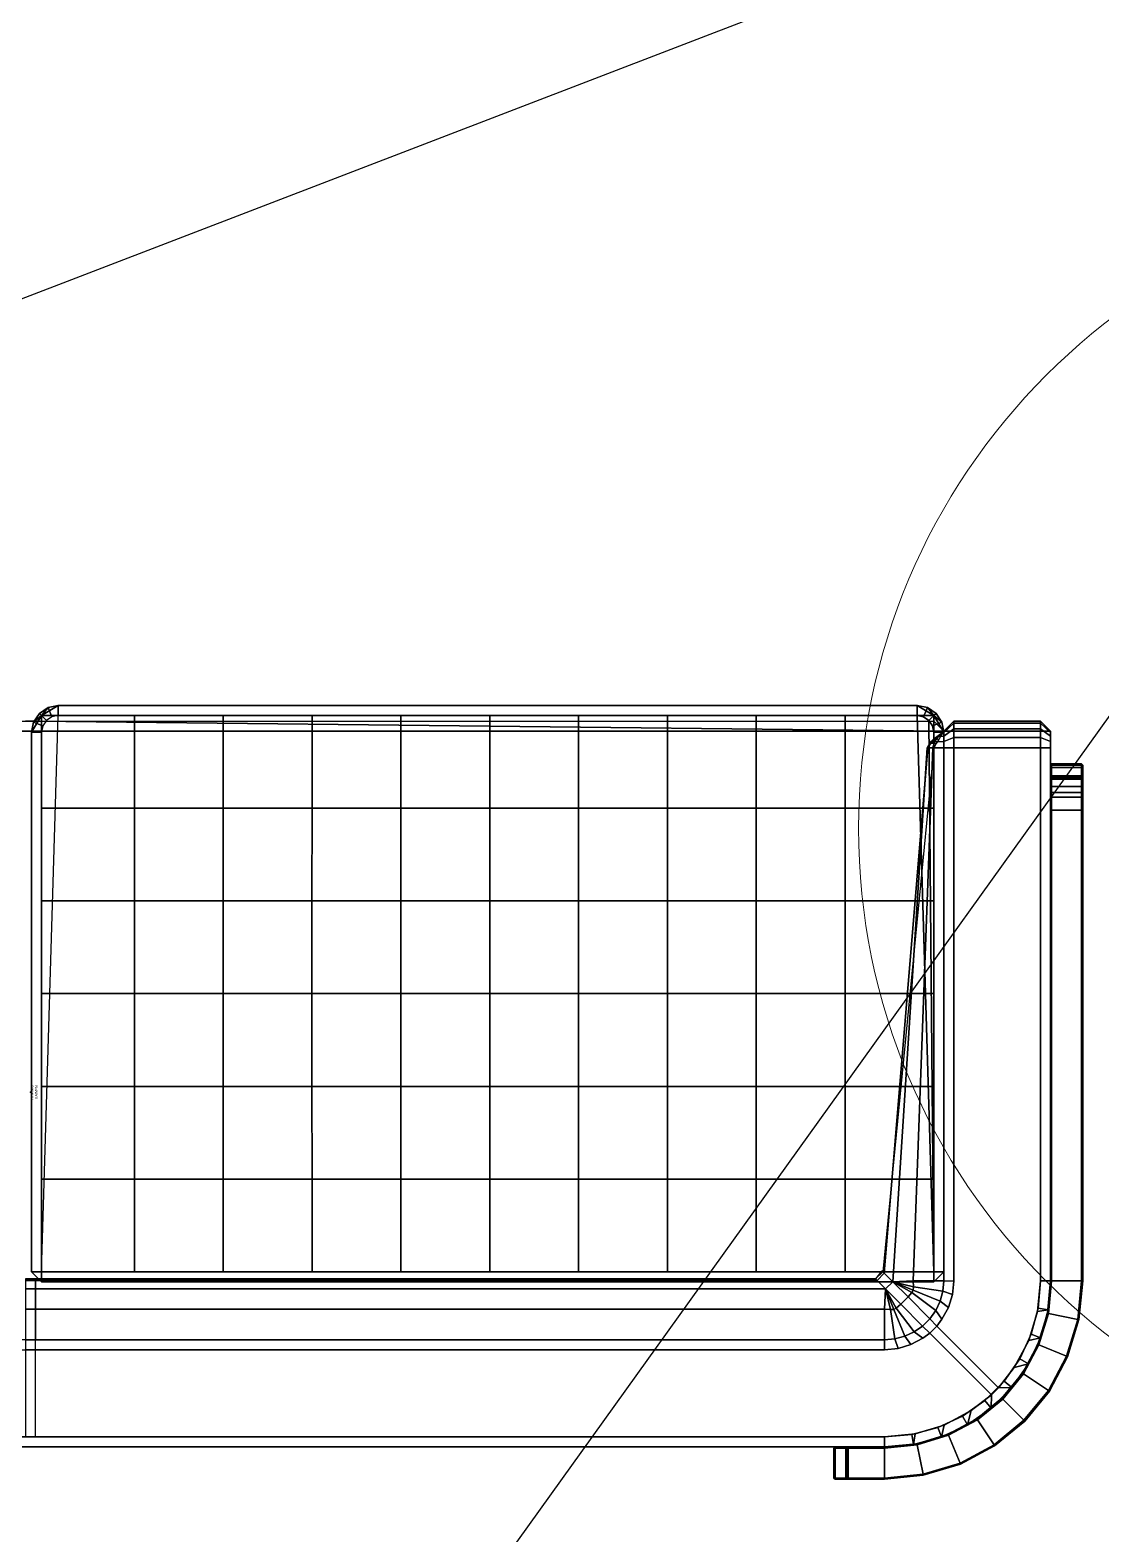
# Model space of a CAD drawing. Header units: inches. Extents: x 2559 to 2965, y 1440 to 1804.
# Drawn here: x 2704 to 2744.2, y 1530.1 to 1586.4 of the extents above; entities that cross this region are included whole.
import ezdxf
from ezdxf.enums import TextEntityAlignment as Align

# ---------------------------------------------------------------- set-up
doc = ezdxf.new("R2010")
doc.units = ezdxf.units.IN
for name, color, linetype in [('A-FURN-3-NODE', 7, 'Continuous'), ('A-FURN-3-SEAT-CUSHION', 96, 'Continuous'), ('A-FURN-3-SEAT-CUSHION-SEAM', 98, 'Continuous'), ('A-FURN-3-SEAT-FRAME', 254, 'Continuous'), ('A-FURN-3-SEAT-FRAME-TRIM', 250, 'Continuous'), ('A-FURN-HAWORTH-ATT', 7, 'Continuous')]:
    doc.layers.add(name, color=color, linetype=linetype)
doc.styles.get("Standard").update_dxf_attribs({"font": 'arial.ttf'})

msp = doc.modelspace()

# ---------------------------------------------------------------- linework, layer by layer
at = {"elevation": 171.105}
msp.add_lwpolyline([(2559.333, 1804.178), (2589.362, 1774.15, -0.198912), (2596.391, 1757.179), (2596.391, 1637.98, 0.198912), (2603.421, 1621.009), (2652.491, 1571.939, 0.296321), (2678.071, 1566.507), (2797.486, 1612.4, -0.226713), (2818.122, 1610.767), (2899.111, 1563.871, -0.44178), (2906.645, 1529.195), (2850.545, 1450.288, -0.305951), (2825.399, 1440.854), (2717.676, 1466.633, -0.532838), (2703.762, 1503.965), (2753.808, 1573.715)], format="xyb", dxfattribs=at)
at = {"color": 94, "lineweight": 9}
msp.add_circle((2759.092, 1556.529, 241.162), 24, dxfattribs=at)
at = {"layer": 'A-FURN-3-NODE'}
for p in [(2742.288, 1558.898, 120.774), (2704.069, 1546.636, 120.774), (2742.288, 1539.57, 120.774), (2734.211, 1533.35, 120.774)]:
    msp.add_point(p, dxfattribs=at)
at = {"layer": 'A-FURN-3-SEAT-CUSHION'}
for points in [[(2737.288, 1560.751, 129.804), (2737.913, 1539.914, 129.804), (2704.482, 1539.914, 129.804), (2705.107, 1560.751, 129.804)], [(2737.913, 1539.914, 129.804), (2737.288, 1560.751, 129.804), (2737.527, 1560.704, 129.804), (2737.73, 1560.568, 129.804)], [(2738.288, 1560.168, 125.564), (2704.257, 1560.543, 125.564), (2704.257, 1560.543, 129.804), (2738.288, 1560.168, 129.804)], [(2737.73, 1560.568, 129.804), (2737.865, 1560.366, 129.804), (2737.913, 1560.126, 129.804), (2737.913, 1539.914, 129.804)], [(2737.913, 1560.168, 125.189), (2738.288, 1560.168, 125.564), (2738.663, 1560.168, 125.189), (2737.913, 1560.168, 125.189)], [(2704.482, 1539.539, 135.929), (2704.482, 1539.539, 130.179), (2737.913, 1539.539, 130.179), (2737.913, 1539.539, 135.929)], [(2681.656, 1533.35, 147.911), (2681.656, 1533.35, 125.564), (2726.857, 1533.35, 125.564), (2726.857, 1533.35, 147.911)]]:
    msp.add_3dface(points, dxfattribs=at)
for points, invisible_edges in [([(2666.226, 1560.168, 125.189), (2741.913, 1560.168, 125.189), (2741.913, 1539.57, 125.189), (2666.226, 1539.57, 125.189)], 4), ([(2742.288, 1560.168, 125.564), (2742.288, 1560.168, 147.286), (2742.288, 1560.121, 147.525), (2742.288, 1559.985, 147.728)], 8), ([(2742.288, 1559.985, 147.728), (2742.288, 1559.782, 147.863), (2742.288, 1559.543, 147.911), (2742.288, 1560.168, 125.564)], 12), ([(2742.288, 1547.981, 125.564), (2742.288, 1560.168, 125.564), (2742.288, 1559.543, 147.911), (2742.288, 1547.981, 147.911)], 2), ([(2741.913, 1559.543, 148.286), (2738.663, 1559.543, 148.286), (2738.663, 1539.567, 148.286), (2741.913, 1539.57, 148.286)], 4), ([(2666.226, 1539.57, 125.189), (2741.913, 1539.57, 125.189), (2741.824, 1538.555, 125.189), (2666.314, 1538.555, 125.189)], 5), ([(2741.801, 1538.43, 148.286), (2741.913, 1539.57, 148.286), (2738.663, 1539.567, 148.286), (2738.609, 1539.064, 148.286)], 10), ([(2741.468, 1537.333, 148.286), (2741.801, 1538.43, 148.286), (2738.609, 1539.064, 148.286), (2738.459, 1538.58, 148.286)], 10), ([(2666.314, 1538.555, 125.189), (2741.824, 1538.555, 125.189), (2741.561, 1537.571, 125.189), (2666.578, 1537.571, 125.189)], 5), ([(2740.334, 1535.57, 148.286), (2740.928, 1536.323, 148.286), (2738.218, 1538.135, 148.286), (2738.028, 1537.877, 148.286)], 2), ([(2740.928, 1536.323, 148.286), (2741.468, 1537.333, 148.286), (2738.459, 1538.58, 148.286), (2738.218, 1538.135, 148.286)], 10), ([(2666.578, 1537.571, 125.189), (2741.561, 1537.571, 125.189), (2741.13, 1536.648, 125.189), (2667.009, 1536.648, 125.189)], 5), ([(2739.315, 1534.71, 148.286), (2740.068, 1535.305, 148.286), (2737.763, 1537.612, 148.286), (2737.504, 1537.424, 148.286)], 8), ([(2736.068, 1533.725, 148.286), (2736.069, 1536.988, 148.286), (2704.257, 1536.988, 148.286), (2704.257, 1533.725, 148.286)], 5), ([(2736.068, 1533.725, 148.286), (2737.208, 1533.837, 148.286), (2736.572, 1537.039, 148.286), (2736.069, 1536.988, 148.286)], 10), ([(2737.208, 1533.837, 148.286), (2738.305, 1534.17, 148.286), (2737.057, 1537.186, 148.286), (2736.572, 1537.039, 148.286)], 10), ([(2738.305, 1534.17, 148.286), (2739.315, 1534.71, 148.286), (2737.504, 1537.424, 148.286), (2737.057, 1537.186, 148.286)], 10), ([(2667.009, 1536.648, 125.189), (2741.13, 1536.648, 125.189), (2740.545, 1535.813, 125.189), (2667.593, 1535.813, 125.189)], 5), ([(2667.593, 1535.813, 125.189), (2740.545, 1535.813, 125.189), (2739.825, 1535.093, 125.189), (2668.314, 1535.093, 125.189)], 5), ([(2668.314, 1535.093, 125.189), (2739.825, 1535.093, 125.189), (2738.99, 1534.508, 125.189), (2669.148, 1534.508, 125.189)], 5), ([(2669.148, 1534.508, 125.189), (2738.99, 1534.508, 125.189), (2738.067, 1534.077, 125.189), (2670.072, 1534.077, 125.189)], 5), ([(2670.072, 1534.077, 125.189), (2738.067, 1534.077, 125.189), (2737.083, 1533.814, 125.189), (2671.056, 1533.814, 125.189)], 5)]:
    msp.add_3dface(points, dxfattribs=dict(at, invisible_edges=invisible_edges))
at = {"layer": 'A-FURN-3-SEAT-CUSHION-SEAM'}
for points in [[(2670.226, 1560.543, 125.564), (2737.913, 1560.543, 125.564), (2737.913, 1560.168, 125.189), (2670.226, 1560.168, 125.189)], [(2704.257, 1560.543, 125.564), (2703.882, 1560.543, 125.564), (2703.882, 1560.543, 129.804), (2704.257, 1560.543, 129.804)], [(2737.913, 1560.168, 125.189), (2737.913, 1560.543, 125.564), (2738.288, 1560.168, 125.564)], [(2738.288, 1560.168, 125.564), (2737.913, 1560.543, 125.564), (2737.913, 1560.543, 129.804), (2738.288, 1560.168, 129.804)], [(2738.288, 1560.168, 125.564), (2738.663, 1560.543, 125.564), (2738.663, 1560.168, 125.189)], [(2738.663, 1560.543, 125.564), (2741.913, 1560.543, 125.564), (2741.913, 1560.168, 125.189), (2738.663, 1560.168, 125.189)], [(2741.913, 1560.168, 125.189), (2741.913, 1560.543, 125.564), (2742.288, 1560.168, 125.564)], [(2742.288, 1547.606, 125.564), (2742.288, 1547.981, 125.564), (2742.288, 1547.981, 147.911), (2742.288, 1547.606, 147.911)], [(2704.482, 1539.539, 135.929), (2704.107, 1539.914, 135.929), (2704.107, 1539.914, 130.179), (2704.482, 1539.539, 130.179)], [(2738.288, 1539.914, 135.929), (2737.913, 1539.539, 135.929), (2737.913, 1539.539, 130.179), (2738.288, 1539.914, 130.179)], [(2738.028, 1537.877, 148.286), (2737.763, 1537.612, 148.286), (2740.068, 1535.305, 148.286), (2740.334, 1535.57, 148.286)], [(2726.857, 1533.35, 125.564), (2727.232, 1533.35, 125.564), (2727.232, 1533.35, 147.911), (2726.857, 1533.35, 147.911)]]:
    msp.add_3dface(points, dxfattribs=at)
at = {"layer": 'A-FURN-3-SEAT-FRAME'}
for points in [[(2742.288, 1558.898, 120.935), (2742.328, 1558.938, 120.935), (2742.328, 1558.898, 120.895)], [(2742.328, 1558.938, 120.935), (2743.452, 1558.938, 120.935), (2743.452, 1558.898, 120.895), (2742.328, 1558.898, 120.895)], [(2743.452, 1558.898, 120.895), (2743.452, 1558.938, 120.935), (2743.492, 1558.898, 120.935)], [(2742.288, 1558.496, 120.935), (2742.288, 1558.898, 120.935), (2742.328, 1558.898, 120.895), (2742.328, 1558.496, 120.895)], [(2742.328, 1558.456, 120.935), (2742.288, 1558.496, 120.935), (2742.328, 1558.496, 120.895)], [(2743.452, 1558.456, 120.935), (2742.328, 1558.456, 120.935), (2742.328, 1558.496, 120.895), (2743.452, 1558.496, 120.895)], [(2743.452, 1558.496, 120.895), (2743.452, 1558.898, 120.895), (2743.492, 1558.898, 120.935), (2743.492, 1558.496, 120.935)], [(2743.492, 1558.496, 120.935), (2743.452, 1558.456, 120.935), (2743.452, 1558.496, 120.895), (2743.492, 1558.496, 120.935)], [(2734.211, 1533.35, 146.758), (2734.171, 1533.31, 146.758), (2734.211, 1533.31, 146.798)], [(2734.211, 1533.35, 120.935), (2734.171, 1533.31, 120.935), (2734.171, 1533.31, 146.758), (2734.211, 1533.35, 146.758)], [(2734.171, 1533.31, 120.935), (2734.211, 1533.35, 120.935), (2734.211, 1533.31, 120.895)], [(2734.171, 1532.186, 120.935), (2734.171, 1532.186, 146.758), (2734.171, 1533.31, 146.758), (2734.171, 1533.31, 120.935)], [(2734.171, 1532.186, 146.758), (2734.211, 1532.186, 146.798), (2734.211, 1533.31, 146.798), (2734.171, 1533.31, 146.758)], [(2734.171, 1532.186, 120.935), (2734.171, 1533.31, 120.935), (2734.211, 1533.31, 120.895), (2734.211, 1532.186, 120.895)], [(2734.211, 1533.35, 120.935), (2734.613, 1533.35, 120.935), (2734.613, 1533.31, 120.895), (2734.211, 1533.31, 120.895)], [(2734.653, 1533.31, 120.935), (2734.613, 1533.35, 120.935), (2734.613, 1533.35, 146.276), (2734.653, 1533.31, 146.276)], [(2734.703, 1533.35, 146.356), (2734.703, 1533.31, 146.316), (2734.653, 1533.31, 146.276), (2734.613, 1533.35, 146.276)], [(2734.613, 1533.35, 120.935), (2734.653, 1533.31, 120.935), (2734.613, 1533.31, 120.895)], [(2734.653, 1533.31, 120.935), (2734.653, 1532.186, 120.935), (2734.613, 1532.186, 120.895), (2734.613, 1533.31, 120.895)], [(2734.653, 1532.186, 120.935), (2734.653, 1533.31, 120.935), (2734.653, 1533.31, 146.276), (2734.653, 1532.186, 146.276)], [(2734.703, 1533.31, 146.316), (2734.703, 1532.186, 146.316), (2734.653, 1532.186, 146.276), (2734.653, 1533.31, 146.276)], [(2734.211, 1532.186, 146.798), (2734.171, 1532.186, 146.758), (2734.211, 1532.146, 146.758)], [(2734.211, 1532.146, 146.758), (2734.171, 1532.186, 146.758), (2734.171, 1532.186, 120.935), (2734.211, 1532.146, 120.935)], [(2734.211, 1532.146, 120.935), (2734.171, 1532.186, 120.935), (2734.211, 1532.186, 120.895), (2734.211, 1532.146, 120.935)], [(2734.211, 1532.186, 120.895), (2734.613, 1532.186, 120.895), (2734.613, 1532.146, 120.935), (2734.211, 1532.146, 120.935)], [(2734.653, 1532.186, 146.276), (2734.613, 1532.146, 146.276), (2734.613, 1532.146, 120.935), (2734.653, 1532.186, 120.935)], [(2734.613, 1532.146, 146.276), (2734.653, 1532.186, 146.276), (2734.703, 1532.186, 146.316), (2734.703, 1532.146, 146.356)], [(2734.613, 1532.186, 120.895), (2734.653, 1532.186, 120.935), (2734.613, 1532.146, 120.935)]]:
    msp.add_3dface(points, dxfattribs=at)
at = {"layer": 'A-FURN-3-SEAT-FRAME-TRIM'}
for points in [[(2742.328, 1558.898, 120.895), (2742.328, 1558.938, 120.855), (2742.288, 1558.898, 120.855), (2742.328, 1558.898, 120.895)], [(2742.288, 1558.898, 120.855), (2742.328, 1558.938, 120.855), (2742.328, 1558.938, 120.774), (2742.288, 1558.898, 120.774)], [(2743.452, 1558.898, 120.895), (2743.452, 1558.938, 120.855), (2742.328, 1558.938, 120.855), (2742.328, 1558.898, 120.895)], [(2743.452, 1558.938, 120.855), (2743.452, 1558.938, 120.774), (2742.328, 1558.938, 120.774), (2742.328, 1558.938, 120.855)], [(2743.492, 1558.898, 120.855), (2743.452, 1558.938, 120.855), (2743.452, 1558.898, 120.895), (2743.492, 1558.898, 120.855)], [(2743.492, 1558.898, 120.774), (2743.452, 1558.938, 120.774), (2743.452, 1558.938, 120.855), (2743.492, 1558.898, 120.855)], [(2742.328, 1558.898, 120.895), (2742.288, 1558.898, 120.855), (2742.288, 1558.496, 120.855), (2742.328, 1558.496, 120.895)], [(2742.288, 1558.898, 120.774), (2742.288, 1558.496, 120.774), (2742.288, 1558.496, 120.855), (2742.288, 1558.898, 120.855)], [(2742.328, 1558.496, 120.895), (2742.288, 1558.496, 120.855), (2742.328, 1558.456, 120.855), (2742.328, 1558.496, 120.895)], [(2742.328, 1558.456, 120.855), (2742.288, 1558.496, 120.855), (2742.288, 1558.496, 120.774), (2742.328, 1558.456, 120.774)], [(2742.328, 1558.496, 120.895), (2742.328, 1558.456, 120.855), (2743.452, 1558.456, 120.855), (2743.452, 1558.496, 120.895)], [(2743.452, 1558.456, 120.855), (2742.328, 1558.456, 120.855), (2742.328, 1558.456, 120.774), (2743.452, 1558.456, 120.774)], [(2743.492, 1558.898, 120.855), (2743.452, 1558.898, 120.895), (2743.452, 1558.496, 120.895), (2743.492, 1558.496, 120.855)], [(2743.452, 1558.496, 120.895), (2743.452, 1558.456, 120.855), (2743.492, 1558.496, 120.855)], [(2743.452, 1558.456, 120.774), (2743.492, 1558.496, 120.774), (2743.492, 1558.496, 120.855), (2743.452, 1558.456, 120.855)], [(2743.492, 1558.898, 120.855), (2743.492, 1558.496, 120.855), (2743.492, 1558.496, 120.774), (2743.492, 1558.898, 120.774)], [(2734.211, 1533.31, 120.895), (2734.211, 1533.35, 120.855), (2734.171, 1533.31, 120.855), (2734.211, 1533.31, 120.895)], [(2734.171, 1533.31, 120.855), (2734.211, 1533.35, 120.855), (2734.211, 1533.35, 120.774), (2734.171, 1533.31, 120.774)], [(2734.211, 1533.31, 120.895), (2734.171, 1533.31, 120.855), (2734.171, 1532.186, 120.855), (2734.211, 1532.186, 120.895)], [(2734.171, 1532.186, 120.855), (2734.171, 1533.31, 120.855), (2734.171, 1533.31, 120.774), (2734.171, 1532.186, 120.774)], [(2734.613, 1533.31, 120.895), (2734.613, 1533.35, 120.855), (2734.211, 1533.35, 120.855), (2734.211, 1533.31, 120.895)], [(2734.613, 1533.35, 120.774), (2734.211, 1533.35, 120.774), (2734.211, 1533.35, 120.855), (2734.613, 1533.35, 120.855)], [(2734.613, 1533.31, 120.895), (2734.653, 1533.31, 120.855), (2734.613, 1533.35, 120.855), (2734.613, 1533.31, 120.895)], [(2734.613, 1533.35, 120.855), (2734.653, 1533.31, 120.855), (2734.653, 1533.31, 120.774), (2734.613, 1533.35, 120.774)], [(2734.613, 1532.186, 120.895), (2734.653, 1532.186, 120.855), (2734.653, 1533.31, 120.855), (2734.613, 1533.31, 120.895)], [(2734.653, 1532.186, 120.855), (2734.653, 1532.186, 120.774), (2734.653, 1533.31, 120.774), (2734.653, 1533.31, 120.855)], [(2734.211, 1532.186, 120.895), (2734.171, 1532.186, 120.855), (2734.211, 1532.146, 120.855)], [(2734.171, 1532.186, 120.774), (2734.211, 1532.146, 120.774), (2734.211, 1532.146, 120.855), (2734.171, 1532.186, 120.855)], [(2734.613, 1532.146, 120.855), (2734.613, 1532.186, 120.895), (2734.211, 1532.186, 120.895), (2734.211, 1532.146, 120.855)], [(2734.613, 1532.146, 120.855), (2734.211, 1532.146, 120.855), (2734.211, 1532.146, 120.774), (2734.613, 1532.146, 120.774)], [(2734.613, 1532.146, 120.855), (2734.653, 1532.186, 120.855), (2734.613, 1532.186, 120.895), (2734.613, 1532.146, 120.855)], [(2734.613, 1532.146, 120.774), (2734.653, 1532.186, 120.774), (2734.653, 1532.186, 120.855), (2734.613, 1532.146, 120.855)]]:
    msp.add_3dface(points, dxfattribs=at)

# ---------------------------------------------------------------- texts
at = {"layer": 'A-FURN-HAWORTH-ATT', "flags": 1}
for tag, p in [('HAWMC', (2704.069, 1546.636, 120.774)), ('HAWMC', (2704.069, 1546.636, 120.774)), ('HAWPN', (2704.236, 1546.636, 120.774)), ('HAWPN', (2704.236, 1546.636, 120.774))]:
    msp.add_attdef(tag, text='.', height=0.1, rotation=90, dxfattribs=at).set_placement(p, align=Align.TOP_CENTER)

# ---------------------------------------------------------------- meshes
at = {"layer": 'A-FURN-3-SEAT-CUSHION'}
mesh = msp.add_polymesh((12, 2), dxfattribs=at)
for k, corner in enumerate([(2738.288, 1539.914, 135.929), (2738.288, 1539.914, 130.179), (2738.288, 1560.126, 135.929), (2738.288, 1560.126, 130.179), (2738.212, 1560.509, 135.929), (2738.212, 1560.509, 130.179), (2737.995, 1560.834, 135.929), (2737.995, 1560.834, 130.179), (2737.671, 1561.05, 135.929), (2737.671, 1561.05, 130.179), (2737.288, 1561.126, 135.929), (2737.288, 1561.126, 130.179), (2705.107, 1561.126, 135.929), (2705.107, 1561.126, 130.179), (2704.724, 1561.05, 135.929), (2704.724, 1561.05, 130.179), (2704.4, 1560.834, 135.929), (2704.4, 1560.834, 130.179), (2704.183, 1560.509, 135.929), (2704.183, 1560.509, 130.179), (2704.107, 1560.126, 135.929), (2704.107, 1560.126, 130.179), (2704.107, 1539.914, 135.929), (2704.107, 1539.914, 130.179)]):
    mesh.set_mesh_vertex(divmod(k, 2), corner)
mesh = msp.add_polymesh((7, 11), dxfattribs=at)
for k, corner in enumerate([(2704.482, 1539.914, 136.304), (2707.96, 1539.914, 136.304), (2711.288, 1539.914, 136.304), (2714.616, 1539.914, 136.304), (2717.944, 1539.914, 136.304), (2721.272, 1539.914, 136.304), (2724.601, 1539.914, 136.304), (2727.929, 1539.914, 136.304), (2731.257, 1539.914, 136.304), (2734.585, 1539.914, 136.304), (2737.913, 1539.914, 136.304), (2704.482, 1543.387, 136.304), (2707.959, 1543.387, 136.368), (2711.287, 1543.385, 136.443), (2714.615, 1543.383, 136.512), (2717.944, 1543.382, 136.563), (2721.272, 1543.381, 136.582), (2724.601, 1543.382, 136.563), (2727.93, 1543.383, 136.512), (2731.258, 1543.385, 136.443), (2734.586, 1543.387, 136.368), (2737.913, 1543.387, 136.304), (2704.482, 1546.86, 136.304), (2707.957, 1546.86, 136.452), (2711.285, 1546.858, 136.577), (2714.613, 1546.857, 136.673), (2717.943, 1546.856, 136.733), (2721.272, 1546.855, 136.748), (2724.602, 1546.856, 136.733), (2727.931, 1546.857, 136.673), (2731.26, 1546.858, 136.577), (2734.587, 1546.86, 136.452), (2737.913, 1546.86, 136.304), (2704.482, 1550.333, 136.304), (2707.957, 1550.333, 136.493), (2711.284, 1550.333, 136.638), (2714.612, 1550.333, 136.738), (2717.942, 1550.333, 136.793), (2721.272, 1550.333, 136.804), (2724.603, 1550.333, 136.793), (2727.932, 1550.333, 136.738), (2731.261, 1550.333, 136.638), (2734.588, 1550.333, 136.493), (2737.913, 1550.333, 136.304), (2704.482, 1553.806, 136.304), (2707.957, 1553.806, 136.452), (2711.285, 1553.807, 136.577), (2714.613, 1553.809, 136.673), (2717.943, 1553.81, 136.733), (2721.272, 1553.811, 136.748), (2724.602, 1553.81, 136.733), (2727.931, 1553.809, 136.673), (2731.26, 1553.807, 136.577), (2734.587, 1553.806, 136.452), (2737.913, 1553.806, 136.304), (2704.482, 1557.279, 136.304), (2707.959, 1557.279, 136.368), (2711.287, 1557.281, 136.443), (2714.615, 1557.282, 136.512), (2717.944, 1557.284, 136.563), (2721.272, 1557.285, 136.582), (2724.601, 1557.284, 136.563), (2727.93, 1557.282, 136.512), (2731.258, 1557.281, 136.443), (2734.586, 1557.279, 136.368), (2737.913, 1557.279, 136.304), (2704.482, 1560.751, 136.304), (2707.96, 1560.751, 136.304), (2711.288, 1560.751, 136.304), (2714.616, 1560.751, 136.304), (2717.944, 1560.751, 136.304), (2721.272, 1560.751, 136.304), (2724.601, 1560.751, 136.304), (2727.929, 1560.751, 136.304), (2731.257, 1560.751, 136.304), (2734.585, 1560.751, 136.304), (2737.913, 1560.751, 136.304)]):
    mesh.set_mesh_vertex(divmod(k, 11), corner)
mesh = msp.add_polymesh((10, 5), dxfattribs=at)
for k, corner in enumerate([(2738.288, 1560.168, 147.286), (2738.286, 1560.17, 144.447), (2738.283, 1560.171, 141.607), (2738.281, 1560.172, 138.768), (2738.288, 1560.168, 135.919), (2738.288, 1560.121, 147.525), (2738.216, 1560.105, 144.662), (2738.17, 1560.068, 141.776), (2738.159, 1560.032, 138.889), (2738.187, 1560.016, 136.023), (2738.288, 1559.985, 147.728), (2738.078, 1559.966, 144.846), (2737.976, 1559.922, 141.929), (2737.982, 1559.878, 139.008), (2738.096, 1559.858, 136.116), (2738.288, 1559.782, 147.863), (2737.941, 1559.77, 144.974), (2737.782, 1559.742, 142.048), (2737.805, 1559.713, 139.117), (2738.004, 1559.701, 136.21), (2738.288, 1559.543, 147.911), (2737.871, 1559.543, 145.028), (2737.669, 1559.543, 142.121), (2737.683, 1559.543, 139.208), (2737.913, 1559.543, 136.304), (2738.288, 1539.57, 147.911), (2737.135, 1539.57, 145.222), (2736.375, 1539.539, 142.404), (2736.058, 1539.856, 139.506), (2736, 1539.914, 136.582), (2738.251, 1539.187, 147.911), (2737.146, 1539.345, 145.219), (2736.375, 1539.539, 142.404), (2736.058, 1539.856, 139.506), (2736, 1539.914, 136.582), (2738.149, 1538.815, 147.911), (2737.145, 1539.23, 145.219), (2736.375, 1539.539, 142.404), (2736.058, 1539.856, 139.506), (2736, 1539.914, 136.582), (2737.985, 1538.467, 147.911), (2737.091, 1539.136, 145.219), (2736.375, 1539.539, 142.404), (2736.058, 1539.856, 139.506), (2736, 1539.914, 136.582), (2737.762, 1538.152, 147.911), (2736.946, 1538.968, 145.219), (2736.375, 1539.539, 142.404), (2736.058, 1539.856, 139.506), (2736, 1539.914, 136.582)]):
    mesh.set_mesh_vertex(divmod(k, 5), corner)
mesh = msp.add_polymesh((6, 2), dxfattribs=at)
for k, corner in enumerate([(2738.663, 1559.543, 148.286), (2741.913, 1559.543, 148.286), (2738.663, 1559.926, 148.21), (2741.913, 1559.926, 148.21), (2738.663, 1560.25, 147.993), (2741.913, 1560.25, 147.993), (2738.663, 1560.467, 147.668), (2741.913, 1560.467, 147.668), (2738.663, 1560.543, 147.286), (2741.913, 1560.543, 147.286), (2738.663, 1560.543, 125.564), (2741.913, 1560.543, 125.564)]):
    mesh.set_mesh_vertex(divmod(k, 2), corner)
mesh = msp.add_polymesh((2, 12), dxfattribs=at)
for k, corner in enumerate([(2742.288, 1547.606, 147.911), (2742.288, 1539.57, 147.911), (2742.194, 1538.49, 147.911), (2741.913, 1537.443, 147.911), (2741.455, 1536.46, 147.911), (2740.833, 1535.572, 147.911), (2740.066, 1534.805, 147.911), (2739.178, 1534.183, 147.911), (2738.195, 1533.725, 147.911), (2737.148, 1533.444, 147.911), (2736.068, 1533.35, 147.911), (2727.232, 1533.35, 147.911), (2742.288, 1547.606, 125.564), (2742.288, 1539.57, 125.564), (2742.194, 1538.49, 125.564), (2741.913, 1537.443, 125.564), (2741.455, 1536.46, 125.564), (2740.833, 1535.572, 125.564), (2740.066, 1534.805, 125.564), (2739.178, 1534.183, 125.564), (2738.195, 1533.725, 125.564), (2737.148, 1533.444, 125.564), (2736.068, 1533.35, 125.564), (2727.232, 1533.35, 125.564)]):
    mesh.set_mesh_vertex(divmod(k, 12), corner)
mesh = msp.add_polymesh((6, 6), dxfattribs=at)
for k, corner in enumerate([(2737.489, 1537.881, 147.911), (2736.673, 1538.697, 145.219), (2736.101, 1539.268, 142.396), (2735.785, 1539.585, 139.506), (2735.727, 1539.643, 136.582), (2735.727, 1539.643, 134.582), (2737.173, 1537.66, 147.911), (2736.504, 1538.554, 145.219), (2736.102, 1539.268, 142.404), (2735.785, 1539.585, 139.506), (2735.727, 1539.643, 136.582), (2735.727, 1539.643, 134.582), (2736.824, 1537.497, 147.911), (2736.409, 1538.502, 145.219), (2736.102, 1539.268, 142.404), (2735.785, 1539.585, 139.506), (2735.727, 1539.643, 136.582), (2735.727, 1539.643, 134.582), (2736.451, 1537.397, 147.911), (2736.294, 1538.503, 145.219), (2736.102, 1539.268, 142.404), (2735.785, 1539.585, 139.506), (2735.727, 1539.643, 136.582), (2735.727, 1539.643, 134.582), (2736.068, 1537.363, 147.911), (2736.068, 1538.516, 145.222), (2736.101, 1539.268, 142.396), (2735.785, 1539.585, 139.506), (2735.727, 1539.643, 136.582), (2735.727, 1539.643, 134.582), (2704.257, 1537.363, 147.911), (2704.257, 1538.516, 145.222), (2704.257, 1539.268, 142.4), (2704.257, 1539.585, 139.506), (2704.257, 1539.643, 136.582), (2704.257, 1539.643, 134.582)]):
    mesh.set_mesh_vertex(divmod(k, 6), corner)
at = {"layer": 'A-FURN-3-SEAT-CUSHION-SEAM'}
mesh = msp.add_polymesh((16, 2), dxfattribs=at)
for k, corner in enumerate([(2704.482, 1539.539, 135.929), (2704.482, 1539.914, 136.304), (2704.107, 1539.914, 135.929), (2704.482, 1539.914, 136.304), (2704.107, 1560.126, 135.929), (2704.482, 1560.751, 136.304), (2704.183, 1560.509, 135.929), (2704.482, 1560.751, 136.304), (2704.4, 1560.834, 135.929), (2704.482, 1560.751, 136.304), (2704.724, 1561.05, 135.929), (2704.482, 1560.751, 136.304), (2705.107, 1561.126, 135.929), (2704.482, 1560.751, 136.304), (2737.288, 1561.126, 135.929), (2737.913, 1560.751, 136.304), (2737.671, 1561.05, 135.929), (2737.913, 1560.751, 136.304), (2737.995, 1560.834, 135.929), (2737.913, 1560.751, 136.304), (2738.212, 1560.509, 135.929), (2737.913, 1560.751, 136.304), (2738.288, 1560.126, 135.929), (2737.913, 1560.751, 136.304), (2738.288, 1539.914, 135.929), (2737.913, 1539.914, 136.304), (2737.913, 1539.539, 135.929), (2737.913, 1539.914, 136.304), (2704.482, 1539.539, 135.929), (2704.482, 1539.914, 136.304), (2704.482, 1539.539, 135.929), (2704.482, 1539.914, 136.304)]):
    mesh.set_mesh_vertex(divmod(k, 2), corner)
mesh = msp.add_polymesh((16, 2), dxfattribs=at)
for k, corner in enumerate([(2704.482, 1539.914, 129.804), (2704.107, 1539.914, 130.179), (2704.482, 1560.126, 129.804), (2704.107, 1560.126, 130.179), (2704.529, 1560.366, 129.804), (2704.183, 1560.509, 130.179), (2704.665, 1560.568, 129.804), (2704.4, 1560.834, 130.179), (2704.868, 1560.704, 129.804), (2704.724, 1561.05, 130.179), (2705.107, 1560.751, 129.804), (2705.107, 1561.126, 130.179), (2737.288, 1560.751, 129.804), (2737.288, 1561.126, 130.179), (2737.527, 1560.704, 129.804), (2737.671, 1561.05, 130.179), (2737.73, 1560.568, 129.804), (2737.995, 1560.834, 130.179), (2737.865, 1560.366, 129.804), (2738.212, 1560.509, 130.179), (2737.913, 1560.126, 129.804), (2738.288, 1560.126, 130.179), (2737.913, 1539.914, 129.804), (2738.288, 1539.914, 130.179), (2737.913, 1539.914, 129.804), (2737.913, 1539.539, 130.179), (2704.482, 1539.914, 129.804), (2704.482, 1539.539, 130.179), (2704.482, 1539.914, 129.804), (2704.107, 1539.914, 130.179), (2704.482, 1539.914, 129.804), (2704.107, 1539.914, 130.179)]):
    mesh.set_mesh_vertex(divmod(k, 2), corner)
mesh = msp.add_polymesh((32, 2), dxfattribs=at)
for k, corner in enumerate([(2742.288, 1560.168, 125.564), (2741.913, 1560.543, 125.564), (2742.288, 1560.168, 147.286), (2741.913, 1560.543, 147.286), (2742.288, 1560.121, 147.525), (2741.913, 1560.467, 147.668), (2742.288, 1559.985, 147.728), (2741.913, 1560.25, 147.993), (2742.288, 1559.782, 147.863), (2741.913, 1559.926, 148.21), (2742.288, 1559.543, 147.911), (2741.913, 1559.543, 148.286), (2742.288, 1539.57, 147.911), (2741.913, 1539.57, 148.286), (2742.194, 1538.49, 147.911), (2741.801, 1538.43, 148.286), (2741.913, 1537.443, 147.911), (2741.468, 1537.333, 148.286), (2741.455, 1536.46, 147.911), (2740.928, 1536.323, 148.286), (2740.833, 1535.572, 147.911), (2740.334, 1535.57, 148.286), (2740.066, 1534.805, 147.911), (2740.068, 1535.305, 148.286), (2739.178, 1534.183, 147.911), (2739.315, 1534.71, 148.286), (2738.195, 1533.725, 147.911), (2738.305, 1534.17, 148.286), (2737.148, 1533.444, 147.911), (2737.208, 1533.837, 148.286), (2736.068, 1533.35, 147.911), (2736.068, 1533.725, 148.286), (2672.071, 1533.35, 147.911), (2672.071, 1533.725, 148.286), (2670.991, 1533.444, 147.911), (2670.931, 1533.837, 148.286), (2669.943, 1533.725, 147.911), (2669.834, 1534.17, 148.286), (2668.961, 1534.183, 147.911), (2668.823, 1534.71, 148.286), (2668.073, 1534.805, 147.911), (2668.07, 1535.305, 148.286), (2667.306, 1535.572, 147.911), (2667.805, 1535.57, 148.286), (2666.684, 1536.46, 147.911), (2667.211, 1536.323, 148.286), (2666.226, 1537.443, 147.911), (2666.67, 1537.333, 148.286), (2665.945, 1538.49, 147.911), (2666.338, 1538.43, 148.286), (2665.851, 1539.57, 147.911), (2666.226, 1539.57, 148.286), (2665.851, 1559.543, 147.911), (2666.226, 1559.543, 148.286), (2665.851, 1559.782, 147.863), (2666.226, 1559.926, 148.21), (2665.851, 1559.985, 147.728), (2666.226, 1560.25, 147.993), (2665.851, 1560.121, 147.525), (2666.226, 1560.467, 147.668), (2665.851, 1560.168, 147.286), (2666.226, 1560.543, 147.286), (2665.851, 1560.168, 125.564), (2666.226, 1560.543, 125.564)]):
    mesh.set_mesh_vertex(divmod(k, 2), corner)
mesh = msp.add_polymesh((22, 2), dxfattribs=at)
for k, corner in enumerate([(2741.913, 1560.168, 125.189), (2742.288, 1560.168, 125.564), (2741.913, 1539.57, 125.189), (2742.288, 1539.57, 125.564), (2741.824, 1538.555, 125.189), (2742.194, 1538.49, 125.564), (2741.561, 1537.571, 125.189), (2741.913, 1537.443, 125.564), (2741.13, 1536.648, 125.189), (2741.455, 1536.46, 125.564), (2740.545, 1535.813, 125.189), (2740.833, 1535.572, 125.564), (2739.825, 1535.093, 125.189), (2740.066, 1534.805, 125.564), (2738.99, 1534.508, 125.189), (2739.178, 1534.183, 125.564), (2738.067, 1534.077, 125.189), (2738.195, 1533.725, 125.564), (2737.083, 1533.814, 125.189), (2737.148, 1533.444, 125.564), (2736.068, 1533.725, 125.189), (2736.068, 1533.35, 125.564), (2672.071, 1533.725, 125.189), (2672.071, 1533.35, 125.564), (2671.056, 1533.814, 125.189), (2670.991, 1533.444, 125.564), (2670.072, 1534.077, 125.189), (2669.943, 1533.725, 125.564), (2669.148, 1534.508, 125.189), (2668.961, 1534.183, 125.564), (2668.314, 1535.093, 125.189), (2668.073, 1534.805, 125.564), (2667.593, 1535.813, 125.189), (2667.306, 1535.572, 125.564), (2667.009, 1536.648, 125.189), (2666.684, 1536.46, 125.564), (2666.578, 1537.571, 125.189), (2666.226, 1537.443, 125.564), (2666.314, 1538.555, 125.189), (2665.945, 1538.49, 125.564), (2666.226, 1539.57, 125.189), (2665.851, 1539.57, 125.564), (2666.226, 1560.168, 125.189), (2665.851, 1560.168, 125.564)]):
    mesh.set_mesh_vertex(divmod(k, 2), corner)
mesh = msp.add_polymesh((32, 2), dxfattribs=at)
for k, corner in enumerate([(2738.663, 1560.543, 125.564), (2738.288, 1560.168, 125.564), (2738.663, 1560.543, 147.286), (2738.288, 1560.168, 147.286), (2738.663, 1560.467, 147.668), (2738.288, 1560.121, 147.525), (2738.663, 1560.25, 147.993), (2738.288, 1559.985, 147.728), (2738.663, 1559.926, 148.21), (2738.288, 1559.782, 147.863), (2738.663, 1559.543, 148.286), (2738.288, 1559.543, 147.911), (2738.663, 1539.567, 148.286), (2738.288, 1539.57, 147.911), (2738.609, 1539.064, 148.286), (2738.251, 1539.187, 147.911), (2738.459, 1538.58, 148.286), (2738.149, 1538.815, 147.911), (2738.218, 1538.135, 148.286), (2737.985, 1538.467, 147.911), (2738.028, 1537.877, 148.286), (2737.762, 1538.152, 147.911), (2737.763, 1537.612, 148.286), (2737.489, 1537.881, 147.911), (2737.504, 1537.424, 148.286), (2737.173, 1537.66, 147.911), (2737.057, 1537.186, 148.286), (2736.824, 1537.497, 147.911), (2736.572, 1537.039, 148.286), (2736.451, 1537.397, 147.911), (2736.069, 1536.988, 148.286), (2736.068, 1537.363, 147.911), (2672.07, 1536.988, 148.286), (2672.071, 1537.363, 147.911), (2671.566, 1537.039, 148.286), (2671.687, 1537.397, 147.911), (2671.082, 1537.186, 148.286), (2671.315, 1537.497, 147.911), (2670.635, 1537.424, 148.286), (2670.966, 1537.66, 147.911), (2670.376, 1537.612, 148.286), (2670.65, 1537.881, 147.911), (2670.11, 1537.877, 148.286), (2670.376, 1538.152, 147.911), (2669.92, 1538.135, 148.286), (2670.154, 1538.467, 147.911), (2669.679, 1538.58, 148.286), (2669.989, 1538.815, 147.911), (2669.529, 1539.064, 148.286), (2669.887, 1539.187, 147.911), (2669.476, 1539.567, 148.286), (2669.851, 1539.57, 147.911), (2669.476, 1559.543, 148.286), (2669.851, 1559.543, 147.911), (2669.476, 1559.926, 148.21), (2669.851, 1559.782, 147.863), (2669.476, 1560.25, 147.993), (2669.851, 1559.985, 147.728), (2669.476, 1560.467, 147.668), (2669.851, 1560.121, 147.525), (2669.476, 1560.543, 147.286), (2669.851, 1560.168, 147.286), (2669.476, 1560.543, 125.564), (2669.851, 1560.168, 125.564)]):
    mesh.set_mesh_vertex(divmod(k, 2), corner)
mesh = msp.add_polymesh((6, 2), dxfattribs=at)
for k, corner in enumerate([(2735.96, 1539.954, 134.583), (2735.727, 1539.643, 134.582), (2736, 1539.914, 136.582), (2735.727, 1539.643, 136.582), (2736.058, 1539.856, 139.509), (2735.785, 1539.585, 139.509), (2736.375, 1539.539, 142.404), (2736.102, 1539.268, 142.404), (2736.946, 1538.968, 145.219), (2736.673, 1538.697, 145.219), (2737.762, 1538.152, 147.911), (2737.489, 1537.881, 147.911)]):
    mesh.set_mesh_vertex(divmod(k, 2), corner)
mesh = msp.add_polymesh((8, 2), dxfattribs=at)
for k, corner in enumerate([(2703.882, 1533.725, 148.286), (2704.257, 1533.725, 148.286), (2703.882, 1536.988, 148.286), (2704.257, 1536.988, 148.286), (2703.882, 1537.363, 147.911), (2704.257, 1537.363, 147.911), (2703.882, 1538.516, 145.222), (2704.257, 1538.516, 145.222), (2703.882, 1539.268, 142.4), (2704.257, 1539.268, 142.4), (2703.882, 1539.585, 139.506), (2704.257, 1539.585, 139.506), (2703.882, 1539.643, 136.582), (2704.257, 1539.643, 136.582), (2703.882, 1539.643, 134.582), (2704.257, 1539.643, 134.582)]):
    mesh.set_mesh_vertex(divmod(k, 2), corner)
at = {"layer": 'A-FURN-3-SEAT-FRAME'}
mesh = msp.add_polymesh((16, 2), dxfattribs=at)
for k, corner in enumerate([(2743.452, 1558.938, 120.935), (2742.328, 1558.938, 120.935), (2743.452, 1558.938, 145.072), (2742.328, 1558.938, 145.072), (2743.452, 1558.807, 145.732), (2742.328, 1558.807, 145.732), (2743.452, 1558.433, 146.292), (2742.328, 1558.433, 146.292), (2743.452, 1557.873, 146.666), (2742.328, 1557.873, 146.666), (2743.452, 1557.212, 146.798), (2742.328, 1557.212, 146.797), (2743.452, 1539.57, 146.798), (2742.328, 1539.57, 146.798), (2743.31, 1538.13, 146.798), (2742.208, 1538.349, 146.798), (2742.89, 1536.745, 146.798), (2741.852, 1537.175, 146.798), (2742.208, 1535.468, 146.798), (2741.273, 1536.092, 146.798), (2741.289, 1534.349, 146.798), (2740.494, 1535.144, 146.798), (2740.17, 1533.431, 146.798), (2739.546, 1534.365, 146.798), (2738.894, 1532.748, 146.798), (2738.463, 1533.787, 146.798), (2737.508, 1532.328, 146.798), (2737.289, 1533.43, 146.798), (2736.068, 1532.186, 146.798), (2736.068, 1533.31, 146.798), (2734.211, 1532.186, 146.798), (2734.211, 1533.31, 146.798)]):
    mesh.set_mesh_vertex(divmod(k, 2), corner)
mesh = msp.add_polymesh((16, 2), dxfattribs=at)
for k, corner in enumerate([(2743.492, 1558.898, 120.935), (2743.452, 1558.938, 120.935), (2743.492, 1558.898, 145.072), (2743.452, 1558.938, 145.072), (2743.492, 1558.77, 145.717), (2743.452, 1558.807, 145.732), (2743.492, 1558.404, 146.264), (2743.452, 1558.433, 146.292), (2743.492, 1557.857, 146.629), (2743.452, 1557.873, 146.666), (2743.492, 1557.212, 146.758), (2743.452, 1557.212, 146.798), (2743.492, 1539.57, 146.758), (2743.452, 1539.57, 146.798), (2743.349, 1538.122, 146.758), (2743.31, 1538.13, 146.798), (2742.927, 1536.729, 146.758), (2742.89, 1536.745, 146.798), (2742.241, 1535.446, 146.758), (2742.208, 1535.468, 146.798), (2741.317, 1534.321, 146.757), (2741.289, 1534.349, 146.798), (2740.192, 1533.397, 146.758), (2740.17, 1533.431, 146.798), (2738.909, 1532.711, 146.758), (2738.894, 1532.748, 146.798), (2737.516, 1532.289, 146.758), (2737.508, 1532.328, 146.798), (2736.068, 1532.146, 146.758), (2736.068, 1532.186, 146.798), (2734.211, 1532.146, 146.758), (2734.211, 1532.186, 146.798)]):
    mesh.set_mesh_vertex(divmod(k, 2), corner)
mesh = msp.add_polymesh((16, 2), dxfattribs=at)
for k, corner in enumerate([(2742.328, 1558.938, 120.935), (2742.288, 1558.898, 120.935), (2742.328, 1558.938, 145.072), (2742.288, 1558.898, 145.072), (2742.328, 1558.807, 145.732), (2742.288, 1558.77, 145.717), (2742.328, 1558.433, 146.292), (2742.288, 1558.404, 146.264), (2742.328, 1557.873, 146.666), (2742.288, 1557.857, 146.629), (2742.328, 1557.212, 146.798), (2742.288, 1557.212, 146.758), (2742.328, 1539.57, 146.798), (2742.288, 1539.57, 146.758), (2742.208, 1538.349, 146.798), (2742.169, 1538.357, 146.758), (2741.852, 1537.175, 146.798), (2741.815, 1537.19, 146.758), (2741.273, 1536.092, 146.798), (2741.24, 1536.115, 146.758), (2740.494, 1535.144, 146.798), (2740.466, 1535.172, 146.758), (2739.546, 1534.365, 146.798), (2739.524, 1534.398, 146.758), (2738.463, 1533.787, 146.798), (2738.448, 1533.823, 146.758), (2737.289, 1533.43, 146.798), (2737.281, 1533.469, 146.758), (2736.068, 1533.31, 146.798), (2736.068, 1533.35, 146.758), (2734.211, 1533.31, 146.798), (2734.211, 1533.35, 146.758)]):
    mesh.set_mesh_vertex(divmod(k, 2), corner)
mesh = msp.add_polymesh((18, 2), dxfattribs=at)
for k, corner in enumerate([(2743.492, 1558.496, 120.935), (2743.492, 1558.898, 120.935), (2743.492, 1558.496, 145.072), (2743.492, 1558.898, 145.072), (2743.492, 1558.399, 145.563), (2743.492, 1558.77, 145.717), (2743.492, 1558.12, 145.98), (2743.492, 1558.404, 146.264), (2743.492, 1557.704, 146.258), (2743.492, 1557.857, 146.629), (2743.492, 1557.212, 146.356), (2743.492, 1557.212, 146.758), (2743.492, 1539.57, 146.356), (2743.492, 1539.57, 146.757), (2743.349, 1538.122, 146.356), (2743.349, 1538.122, 146.758), (2742.927, 1536.729, 146.356), (2742.927, 1536.729, 146.757), (2742.241, 1535.446, 146.356), (2742.241, 1535.446, 146.757), (2741.317, 1534.321, 146.356), (2741.317, 1534.321, 146.757), (2740.192, 1533.397, 146.356), (2740.192, 1533.397, 146.757), (2738.909, 1532.711, 146.356), (2738.909, 1532.711, 146.757), (2737.516, 1532.289, 146.356), (2737.516, 1532.289, 146.757), (2736.068, 1532.146, 146.356), (2736.068, 1532.146, 146.757), (2734.703, 1532.146, 146.356), (2734.211, 1532.146, 146.758), (2734.613, 1532.146, 146.276), (2734.211, 1532.146, 146.758), (2734.613, 1532.146, 120.935), (2734.211, 1532.146, 120.935)]):
    mesh.set_mesh_vertex(divmod(k, 2), corner)
mesh = msp.add_polymesh((18, 2), dxfattribs=at)
for k, corner in enumerate([(2742.288, 1558.898, 120.935), (2742.288, 1558.496, 120.935), (2742.288, 1558.898, 145.072), (2742.288, 1558.496, 145.072), (2742.288, 1558.77, 145.717), (2742.288, 1558.399, 145.563), (2742.288, 1558.404, 146.264), (2742.288, 1558.12, 145.98), (2742.288, 1557.857, 146.629), (2742.288, 1557.704, 146.258), (2742.288, 1557.212, 146.758), (2742.288, 1557.212, 146.356), (2742.288, 1539.57, 146.757), (2742.288, 1539.57, 146.356), (2742.169, 1538.357, 146.758), (2742.169, 1538.357, 146.356), (2741.815, 1537.19, 146.757), (2741.815, 1537.19, 146.356), (2741.24, 1536.115, 146.757), (2741.24, 1536.115, 146.356), (2740.466, 1535.172, 146.757), (2740.466, 1535.172, 146.356), (2739.524, 1534.398, 146.757), (2739.524, 1534.398, 146.356), (2738.448, 1533.824, 146.757), (2738.448, 1533.824, 146.356), (2737.281, 1533.47, 146.757), (2737.281, 1533.47, 146.356), (2736.068, 1533.35, 146.757), (2736.068, 1533.35, 146.356), (2734.211, 1533.35, 146.758), (2734.703, 1533.35, 146.356), (2734.211, 1533.35, 146.758), (2734.613, 1533.35, 146.276), (2734.211, 1533.35, 120.935), (2734.613, 1533.35, 120.935)]):
    mesh.set_mesh_vertex(divmod(k, 2), corner)
mesh = msp.add_polymesh((16, 2), dxfattribs=at)
for k, corner in enumerate([(2743.452, 1558.456, 120.935), (2743.492, 1558.496, 120.935), (2743.452, 1558.456, 145.072), (2743.492, 1558.496, 145.072), (2743.452, 1558.362, 145.548), (2743.492, 1558.399, 145.563), (2743.452, 1558.092, 145.952), (2743.492, 1558.12, 145.98), (2743.452, 1557.688, 146.221), (2743.492, 1557.704, 146.258), (2743.452, 1557.212, 146.316), (2743.492, 1557.212, 146.356), (2743.452, 1539.57, 146.316), (2743.492, 1539.57, 146.356), (2743.31, 1538.13, 146.316), (2743.349, 1538.122, 146.356), (2742.89, 1536.745, 146.316), (2742.927, 1536.729, 146.356), (2742.208, 1535.468, 146.316), (2742.241, 1535.446, 146.356), (2741.289, 1534.349, 146.316), (2741.317, 1534.321, 146.356), (2740.17, 1533.431, 146.316), (2740.192, 1533.397, 146.356), (2738.894, 1532.748, 146.316), (2738.909, 1532.711, 146.356), (2737.508, 1532.328, 146.316), (2737.516, 1532.289, 146.356), (2736.068, 1532.186, 146.316), (2736.068, 1532.146, 146.356), (2734.703, 1532.186, 146.316), (2734.703, 1532.146, 146.356)]):
    mesh.set_mesh_vertex(divmod(k, 2), corner)
mesh = msp.add_polymesh((16, 2), dxfattribs=at)
for k, corner in enumerate([(2742.288, 1558.496, 120.935), (2742.328, 1558.456, 120.935), (2742.288, 1558.496, 145.072), (2742.328, 1558.456, 145.072), (2742.288, 1558.399, 145.563), (2742.328, 1558.362, 145.548), (2742.288, 1558.12, 145.98), (2742.328, 1558.092, 145.952), (2742.288, 1557.704, 146.258), (2742.328, 1557.688, 146.221), (2742.288, 1557.212, 146.356), (2742.328, 1557.212, 146.316), (2742.288, 1539.57, 146.356), (2742.328, 1539.57, 146.316), (2742.169, 1538.357, 146.356), (2742.208, 1538.349, 146.316), (2741.815, 1537.19, 146.356), (2741.852, 1537.175, 146.316), (2741.24, 1536.115, 146.356), (2741.273, 1536.092, 146.316), (2740.466, 1535.172, 146.356), (2740.494, 1535.144, 146.316), (2739.524, 1534.398, 146.356), (2739.546, 1534.365, 146.316), (2738.448, 1533.823, 146.356), (2738.463, 1533.787, 146.316), (2737.281, 1533.469, 146.356), (2737.289, 1533.43, 146.316), (2736.068, 1533.35, 146.356), (2736.068, 1533.31, 146.316), (2734.703, 1533.35, 146.356), (2734.703, 1533.31, 146.316)]):
    mesh.set_mesh_vertex(divmod(k, 2), corner)
mesh = msp.add_polymesh((16, 2), dxfattribs=at)
for k, corner in enumerate([(2742.328, 1558.456, 120.935), (2743.452, 1558.456, 120.935), (2742.328, 1558.456, 145.072), (2743.452, 1558.456, 145.072), (2742.328, 1558.362, 145.548), (2743.452, 1558.362, 145.548), (2742.328, 1558.092, 145.952), (2743.452, 1558.092, 145.952), (2742.328, 1557.688, 146.221), (2743.452, 1557.688, 146.221), (2742.328, 1557.212, 146.316), (2743.452, 1557.212, 146.316), (2742.328, 1539.57, 146.316), (2743.452, 1539.57, 146.316), (2742.208, 1538.349, 146.316), (2743.31, 1538.13, 146.316), (2741.852, 1537.175, 146.316), (2742.89, 1536.745, 146.316), (2741.273, 1536.092, 146.316), (2742.208, 1535.468, 146.316), (2740.494, 1535.144, 146.316), (2741.289, 1534.349, 146.316), (2739.546, 1534.365, 146.316), (2740.17, 1533.431, 146.316), (2738.463, 1533.787, 146.316), (2738.894, 1532.748, 146.316), (2737.289, 1533.43, 146.316), (2737.508, 1532.328, 146.316), (2736.068, 1533.31, 146.316), (2736.068, 1532.186, 146.316), (2734.703, 1533.31, 146.316), (2734.703, 1532.186, 146.316)]):
    mesh.set_mesh_vertex(divmod(k, 2), corner)

doc.saveas('drawing.dxf')
